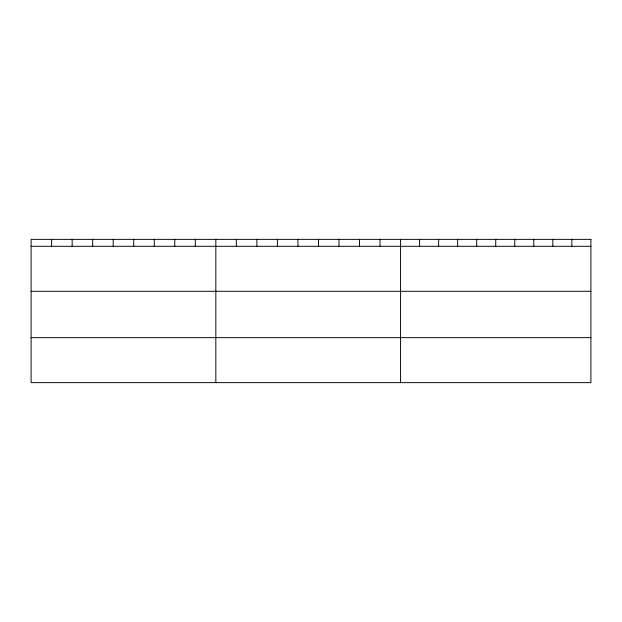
<?xml version="1.0" encoding="UTF-8"?>
<svg xmlns="http://www.w3.org/2000/svg" width="622" height="622" viewBox="0 0 622 622"><rect width="100%" height="100%" fill="white"/><g stroke="black" fill="none" stroke-linecap="round" stroke-linejoin="round"><path stroke-width="0.93" d="M31.1 246.304L590.9 246.304M31.1 291.298L590.9 291.298M31.1 337.653L590.9 337.653M571.867 239.361L571.867 246.304M552.834 239.361L552.834 246.304M533.8 239.361L533.8 246.304M514.767 239.361L514.767 246.304M495.734 239.361L495.734 246.304M476.701 239.361L476.701 246.304M457.668 239.361L457.668 246.304M438.634 239.361L438.634 246.304M419.601 239.361L419.601 246.304M400.568 239.361L400.568 382.639M380.042 239.361L380.042 246.304M359.516 239.361L359.516 246.304M338.99 239.361L338.99 246.304M318.464 239.361L318.464 246.304M297.938 239.361L297.938 246.304M277.412 239.361L277.412 246.304M256.886 239.361L256.886 246.304M236.36 239.361L236.36 246.304M215.834 239.361L215.834 382.639M195.308 239.361L195.308 246.304M174.782 239.361L174.782 246.304M154.256 239.361L154.256 246.304M133.73 239.361L133.73 246.304M113.204 239.361L113.204 246.304M92.678 239.361L92.678 246.304M72.152 239.361L72.152 246.304M51.626 239.361L51.626 246.304M590.9 239.361L31.1 239.361L31.1 382.639L590.9 382.639L590.9 239.361"/></g></svg>
